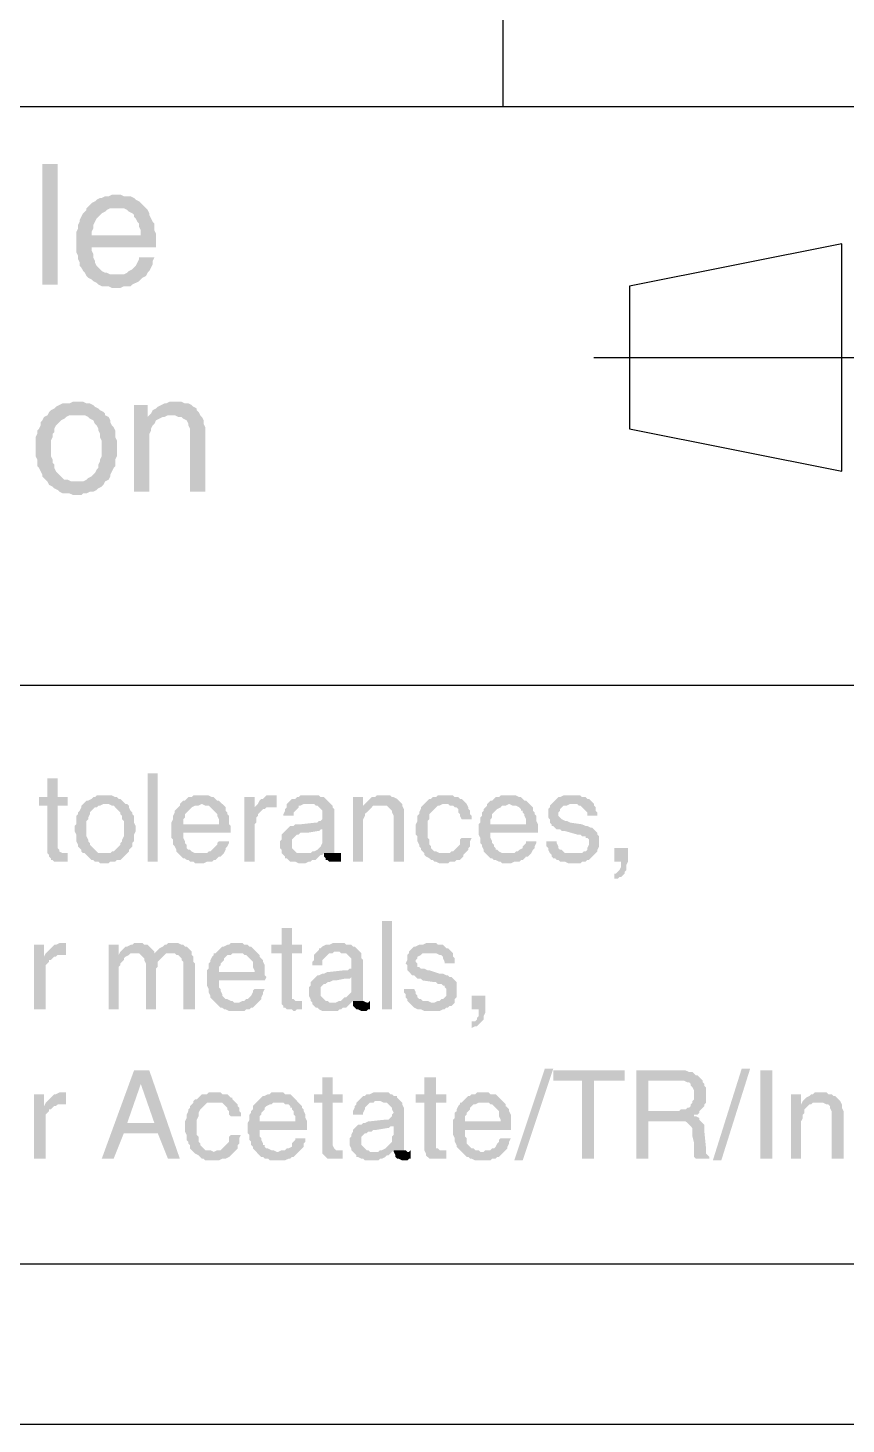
# Model space of a CAD drawing. Header units: millimetres. Extents: x 7018 to 13530, y 4187 to 5692.
# Drawn here: x 7352.18 to 7373.94, y 4951.87 to 4989 of the extents above; entities that cross this region are included whole.
import ezdxf

# ---------------------------------------------------------------- set-up
doc = ezdxf.new("R2010")
doc.units = ezdxf.units.MM

msp = doc.modelspace()

# ---------------------------------------------------------------- hatches: boundary and pattern name
at = {"transparency": 33554559}
for points in [[(7352.566, 4982.173), (7352.566, 4985.378), (7352.973, 4985.378), (7352.973, 4982.173)], [(7354.552, 4984.565), (7354.417, 4984.565), (7354.327, 4984.52), (7354.236, 4984.52), (7354.146, 4984.475), (7354.101, 4984.475), (7354.011, 4984.43), (7353.965, 4984.385), (7353.875, 4984.339), (7353.83, 4984.294), (7353.74, 4984.204), (7354.733, 4984.204), (7354.823, 4984.159), (7354.868, 4984.114), (7354.958, 4984.069), (7355.004, 4984.024), (7355.004, 4983.978), (7355.049, 4983.933), (7355.094, 4983.843), (7355.139, 4983.798), (7355.139, 4983.708), (7355.184, 4983.617), (7355.184, 4983.482), (7353.469, 4983.482), (7353.469, 4983.031), (7353.514, 4982.94), (7353.514, 4982.85), (7353.559, 4982.76), (7353.559, 4982.67), (7353.604, 4982.624), (7353.65, 4982.534), (7353.695, 4982.489), (7353.74, 4982.399), (7354.552, 4982.444), (7354.372, 4982.444), (7354.281, 4982.489), (7354.236, 4982.489), (7354.146, 4982.534), (7354.101, 4982.579), (7354.011, 4982.67), (7354.011, 4982.67), (7353.965, 4982.76), (7353.965, 4982.805), (7353.92, 4982.895), (7353.92, 4982.986), (7353.875, 4983.076), (7353.875, 4983.166), (7355.59, 4983.166), (7355.59, 4983.527), (7355.545, 4983.617), (7355.545, 4983.798), (7355.5, 4983.843), (7355.455, 4983.933), (7355.41, 4984.024), (7355.41, 4984.069), (7355.365, 4984.159), (7355.319, 4984.204), (7355.274, 4984.249), (7355.184, 4984.339), (7355.139, 4984.385), (7355.049, 4984.43), (7355.004, 4984.475), (7354.913, 4984.52), (7354.733, 4984.52), (7354.642, 4984.565)], [(7353.74, 4984.204), (7353.74, 4984.159), (7353.695, 4984.114), (7353.65, 4984.069), (7353.604, 4983.978), (7353.559, 4983.888), (7353.559, 4983.843), (7353.514, 4983.753), (7353.514, 4983.662), (7353.469, 4983.572), (7353.469, 4983.482), (7353.875, 4983.482), (7353.875, 4983.572), (7353.92, 4983.662), (7353.92, 4983.753), (7353.965, 4983.843), (7354.011, 4983.933), (7354.056, 4983.978), (7354.101, 4984.024), (7354.146, 4984.069), (7354.236, 4984.114), (7354.281, 4984.159), (7354.372, 4984.204), (7354.552, 4984.204)], [(7355.545, 4982.895), (7355.139, 4982.895), (7355.139, 4982.85), (7355.094, 4982.76), (7355.049, 4982.67), (7355.004, 4982.624), (7354.958, 4982.579), (7354.868, 4982.534), (7354.823, 4982.489), (7354.733, 4982.444), (7354.552, 4982.444), (7353.74, 4982.399), (7353.74, 4982.399), (7353.785, 4982.354), (7353.875, 4982.309), (7353.92, 4982.263), (7354.011, 4982.218), (7354.056, 4982.173), (7354.146, 4982.128), (7354.327, 4982.128), (7354.417, 4982.083), (7354.642, 4982.083), (7354.733, 4982.128), (7354.913, 4982.128), (7354.958, 4982.173), (7355.049, 4982.218), (7355.139, 4982.263), (7355.184, 4982.309), (7355.229, 4982.354), (7355.319, 4982.399), (7355.365, 4982.489), (7355.41, 4982.534), (7355.455, 4982.624), (7355.5, 4982.715), (7355.5, 4982.805)], [(7353.469, 4979.059), (7353.379, 4979.059), (7353.288, 4979.014), (7353.108, 4979.014), (7353.018, 4978.969), (7352.927, 4978.924), (7352.882, 4978.878), (7352.792, 4978.833), (7352.747, 4978.788), (7352.702, 4978.698), (7352.702, 4978.698), (7352.612, 4978.653), (7352.566, 4978.563), (7352.521, 4978.517), (7352.521, 4978.427), (7352.476, 4978.337), (7352.431, 4978.292), (7352.431, 4978.201), (7352.386, 4978.111), (7352.386, 4977.615), (7352.431, 4977.525), (7352.431, 4977.344), (7352.476, 4977.299), (7352.521, 4977.209), (7352.566, 4977.118), (7352.566, 4977.073), (7352.657, 4976.983), (7352.702, 4976.938), (7353.469, 4976.938), (7353.334, 4976.938), (7353.243, 4976.983), (7353.153, 4976.983), (7353.108, 4977.028), (7353.018, 4977.118), (7352.973, 4977.163), (7352.927, 4977.209), (7352.882, 4977.299), (7352.882, 4977.389), (7352.837, 4977.434), (7352.837, 4977.525), (7352.792, 4977.615), (7352.792, 4978.021), (7352.837, 4978.111), (7352.837, 4978.201), (7352.882, 4978.247), (7352.882, 4978.337), (7352.927, 4978.427), (7352.973, 4978.472), (7353.018, 4978.517), (7353.063, 4978.563), (7353.153, 4978.608), (7353.198, 4978.653), (7353.288, 4978.698), (7353.469, 4978.698), (7354.236, 4978.743), (7354.191, 4978.788), (7354.101, 4978.833), (7354.056, 4978.878), (7353.965, 4978.924), (7353.92, 4978.969), (7353.83, 4979.014), (7353.74, 4979.014), (7353.65, 4979.059), (7353.559, 4979.059)], [(7355.365, 4978.969), (7355.004, 4978.969), (7355.004, 4976.667), (7355.41, 4976.667), (7355.41, 4977.886), (7355.41, 4978.201), (7355.455, 4978.292), (7355.455, 4978.337), (7355.5, 4978.427), (7355.545, 4978.472), (7355.545, 4978.472), (7355.59, 4978.563), (7355.68, 4978.608), (7355.365, 4978.653)], [(7356.087, 4979.059), (7355.951, 4979.059), (7355.861, 4979.014), (7355.816, 4979.014), (7355.726, 4978.969), (7355.635, 4978.924), (7355.59, 4978.878), (7355.5, 4978.833), (7355.455, 4978.743), (7355.365, 4978.653), (7355.68, 4978.608), (7355.771, 4978.653), (7355.816, 4978.653), (7355.906, 4978.698), (7356.764, 4978.698), (7356.719, 4978.788), (7356.673, 4978.833), (7356.673, 4978.878), (7356.583, 4978.924), (7356.538, 4978.969), (7356.448, 4979.014), (7356.357, 4979.014), (7356.267, 4979.059), (7356.177, 4979.059)], [(7354.236, 4978.743), (7353.469, 4978.698), (7353.695, 4978.698), (7353.785, 4978.653), (7353.83, 4978.608), (7353.92, 4978.563), (7353.965, 4978.472), (7354.011, 4978.427), (7354.056, 4978.337), (7354.056, 4978.292), (7354.101, 4978.201), (7354.101, 4978.111), (7354.146, 4978.021), (7354.146, 4977.615), (7354.101, 4977.525), (7354.101, 4977.479), (7354.056, 4977.389), (7354.056, 4977.299), (7354.011, 4977.254), (7353.965, 4977.163), (7353.92, 4977.118), (7353.875, 4977.073), (7353.785, 4977.028), (7353.74, 4976.983), (7353.65, 4976.938), (7352.702, 4976.938), (7352.747, 4976.848), (7352.837, 4976.802), (7352.882, 4976.757), (7352.973, 4976.712), (7353.018, 4976.667), (7353.108, 4976.622), (7353.288, 4976.622), (7353.379, 4976.577), (7353.604, 4976.577), (7353.65, 4976.622), (7353.74, 4976.622), (7353.83, 4976.667), (7353.92, 4976.667), (7354.011, 4976.712), (7354.056, 4976.757), (7354.146, 4976.802), (7354.191, 4976.848), (7354.236, 4976.938), (7354.236, 4976.938), (7354.327, 4976.983), (7354.372, 4977.073), (7354.372, 4977.118), (7354.417, 4977.209), (7354.462, 4977.299), (7354.507, 4977.344), (7354.507, 4977.525), (7354.552, 4977.615), (7354.552, 4977.84), (7354.552, 4978.021), (7354.507, 4978.111), (7354.507, 4978.292), (7354.462, 4978.382), (7354.417, 4978.427), (7354.372, 4978.517), (7354.372, 4978.563), (7354.327, 4978.653), (7354.236, 4978.698)], [(7356.764, 4978.698), (7355.996, 4978.698), (7356.087, 4978.698), (7356.177, 4978.653), (7356.267, 4978.653), (7356.312, 4978.608), (7356.403, 4978.563), (7356.403, 4978.563), (7356.448, 4978.472), (7356.448, 4978.427), (7356.493, 4978.337), (7356.493, 4976.667), (7356.899, 4976.667), (7356.899, 4978.382), (7356.854, 4978.472), (7356.854, 4978.563), (7356.809, 4978.653)], [(7352.973, 4969.04), (7352.702, 4969.04), (7352.702, 4968.543), (7352.476, 4968.543), (7352.476, 4968.318), (7352.702, 4968.318), (7352.702, 4967.054), (7352.747, 4967.009), (7352.747, 4966.964), (7352.792, 4966.918), (7352.792, 4966.873), (7352.837, 4966.873), (7352.882, 4966.828), (7353.243, 4966.828), (7353.243, 4967.054), (7353.108, 4967.054), (7353.018, 4967.099), (7353.018, 4967.144), (7352.973, 4967.189), (7352.973, 4968.318), (7353.243, 4968.318), (7353.243, 4968.543), (7352.973, 4968.543)], [(7355.365, 4966.828), (7355.365, 4969.175), (7355.635, 4969.175), (7355.635, 4966.828)], [(7354.236, 4968.588), (7354.011, 4968.588), (7353.965, 4968.543), (7353.92, 4968.543), (7353.875, 4968.498), (7353.785, 4968.453), (7353.74, 4968.453), (7353.695, 4968.408), (7353.65, 4968.363), (7353.65, 4968.363), (7353.604, 4968.318), (7353.604, 4968.272), (7353.559, 4968.182), (7353.514, 4968.137), (7353.514, 4968.092), (7353.469, 4968.047), (7353.469, 4967.821), (7353.424, 4967.776), (7353.424, 4967.686), (7353.424, 4967.641), (7353.469, 4967.55), (7353.469, 4967.37), (7353.514, 4967.28), (7353.514, 4967.234), (7353.559, 4967.189), (7353.604, 4967.144), (7353.604, 4967.099), (7353.65, 4967.054), (7354.236, 4967.054), (7354.056, 4967.054), (7354.011, 4967.099), (7353.965, 4967.144), (7353.92, 4967.189), (7353.875, 4967.234), (7353.83, 4967.28), (7353.83, 4967.325), (7353.785, 4967.37), (7353.785, 4967.415), (7353.74, 4967.505), (7353.74, 4967.911), (7353.785, 4967.956), (7353.785, 4968.002), (7353.83, 4968.092), (7353.83, 4968.137), (7353.875, 4968.182), (7353.92, 4968.227), (7353.965, 4968.272), (7354.011, 4968.272), (7354.056, 4968.318), (7354.101, 4968.318), (7354.191, 4968.363), (7354.778, 4968.363), (7354.733, 4968.408), (7354.688, 4968.453), (7354.642, 4968.498), (7354.597, 4968.498), (7354.552, 4968.543), (7354.507, 4968.543), (7354.417, 4968.588), (7354.327, 4968.588)], [(7356.809, 4968.588), (7356.583, 4968.588), (7356.538, 4968.543), (7356.448, 4968.543), (7356.403, 4968.498), (7356.357, 4968.453), (7356.312, 4968.453), (7356.267, 4968.408), (7356.222, 4968.363), (7356.809, 4968.363), (7356.899, 4968.318), (7356.989, 4968.318), (7357.034, 4968.272), (7357.08, 4968.227), (7357.125, 4968.182), (7357.125, 4968.182), (7357.17, 4968.137), (7357.215, 4968.092), (7357.215, 4968.047), (7357.26, 4967.956), (7357.26, 4967.821), (7355.996, 4967.821), (7355.996, 4967.46), (7356.042, 4967.415), (7356.042, 4967.28), (7356.087, 4967.234), (7356.132, 4967.144), (7356.132, 4967.099), (7356.177, 4967.054), (7356.222, 4967.009), (7356.222, 4967.009), (7356.267, 4966.964), (7356.312, 4966.918), (7356.357, 4966.918), (7356.403, 4966.873), (7356.448, 4966.873), (7356.493, 4966.828), (7356.583, 4966.828), (7356.628, 4966.783), (7356.854, 4966.783), (7356.944, 4966.828), (7357.08, 4966.828), (7357.125, 4966.873), (7357.17, 4966.873), (7357.215, 4966.918), (7357.26, 4966.964), (7357.305, 4966.964), (7357.35, 4967.009), (7356.809, 4967.054), (7356.628, 4967.054), (7356.538, 4967.099), (7356.493, 4967.144), (7356.448, 4967.144), (7356.403, 4967.189), (7356.403, 4967.28), (7356.357, 4967.325), (7356.357, 4967.37), (7356.312, 4967.46), (7356.312, 4967.595), (7357.576, 4967.595), (7357.576, 4967.776), (7357.531, 4967.821), (7357.531, 4968.047), (7357.486, 4968.092), (7357.486, 4968.137), (7357.441, 4968.182), (7357.441, 4968.272), (7357.396, 4968.318), (7357.35, 4968.363), (7357.305, 4968.408), (7357.26, 4968.453), (7357.215, 4968.453), (7357.17, 4968.498), (7357.125, 4968.543), (7357.08, 4968.543), (7356.989, 4968.588), (7356.899, 4968.588)], [(7358.208, 4968.543), (7357.937, 4968.543), (7357.937, 4966.828), (7358.208, 4966.828), (7358.208, 4967.821), (7358.253, 4967.866), (7358.253, 4968.002), (7358.298, 4968.047), (7358.298, 4968.092), (7358.343, 4968.137), (7358.388, 4968.182), (7358.434, 4968.227), (7358.479, 4968.227), (7358.208, 4968.272)], [(7358.704, 4968.588), (7358.524, 4968.588), (7358.479, 4968.543), (7358.434, 4968.498), (7358.388, 4968.498), (7358.343, 4968.453), (7358.298, 4968.363), (7358.298, 4968.363), (7358.253, 4968.318), (7358.704, 4968.272), (7358.795, 4968.272), (7358.795, 4968.588), (7358.749, 4968.588)], [(7359.697, 4968.588), (7359.426, 4968.588), (7359.381, 4968.543), (7359.336, 4968.543), (7359.291, 4968.498), (7359.201, 4968.498), (7359.156, 4968.453), (7359.156, 4968.453), (7359.111, 4968.408), (7359.065, 4968.363), (7359.065, 4968.272), (7359.02, 4968.227), (7359.02, 4968.182), (7358.975, 4968.092), (7358.975, 4968.047), (7359.246, 4968.047), (7359.246, 4968.137), (7359.291, 4968.182), (7359.336, 4968.227), (7359.381, 4968.272), (7359.381, 4968.318), (7359.426, 4968.318), (7359.517, 4968.363), (7360.239, 4968.363), (7360.194, 4968.408), (7360.149, 4968.453), (7360.103, 4968.498), (7360.058, 4968.543), (7359.968, 4968.543), (7359.923, 4968.588), (7359.742, 4968.588)], [(7361.096, 4968.543), (7360.826, 4968.543), (7360.826, 4966.828), (7361.096, 4966.828), (7361.096, 4967.776), (7361.096, 4967.956), (7361.141, 4968.047), (7361.141, 4968.092), (7361.187, 4968.137), (7361.232, 4968.182), (7361.232, 4968.182), (7361.277, 4968.227), (7361.322, 4968.272), (7361.096, 4968.318)], [(7361.593, 4968.588), (7361.457, 4968.588), (7361.412, 4968.543), (7361.322, 4968.543), (7361.277, 4968.498), (7361.232, 4968.453), (7361.187, 4968.408), (7361.141, 4968.363), (7361.096, 4968.318), (7361.322, 4968.272), (7361.367, 4968.318), (7361.548, 4968.318), (7362.134, 4968.363), (7362.089, 4968.408), (7362.044, 4968.453), (7362.044, 4968.453), (7361.999, 4968.498), (7361.909, 4968.543), (7361.864, 4968.543), (7361.818, 4968.588), (7361.683, 4968.588)], [(7363.263, 4968.588), (7363.082, 4968.588), (7363.037, 4968.543), (7362.947, 4968.543), (7362.902, 4968.498), (7362.857, 4968.498), (7362.811, 4968.453), (7362.766, 4968.408), (7362.721, 4968.363), (7363.353, 4968.363), (7363.398, 4968.318), (7363.488, 4968.318), (7363.533, 4968.272), (7363.579, 4968.272), (7363.624, 4968.227), (7363.624, 4968.137), (7363.669, 4968.092), (7363.669, 4968.047), (7363.714, 4967.956), (7363.985, 4967.956), (7363.985, 4968.047), (7363.94, 4968.092), (7363.94, 4968.182), (7363.895, 4968.227), (7363.895, 4968.272), (7363.849, 4968.363), (7363.804, 4968.408), (7363.759, 4968.453), (7363.759, 4968.453), (7363.714, 4968.498), (7363.669, 4968.498), (7363.624, 4968.543), (7363.533, 4968.543), (7363.488, 4968.588), (7363.353, 4968.588)], [(7364.978, 4968.588), (7364.752, 4968.588), (7364.707, 4968.543), (7364.617, 4968.543), (7364.572, 4968.498), (7364.526, 4968.453), (7364.481, 4968.453), (7364.436, 4968.408), (7364.391, 4968.363), (7364.978, 4968.363), (7365.068, 4968.318), (7365.158, 4968.318), (7365.249, 4968.272), (7365.294, 4968.227), (7365.294, 4968.182), (7365.339, 4968.182), (7365.339, 4968.137), (7365.384, 4968.092), (7365.384, 4968.047), (7365.429, 4967.956), (7365.429, 4967.821), (7364.165, 4967.821), (7364.165, 4967.55), (7364.21, 4967.46), (7364.21, 4967.325), (7364.256, 4967.28), (7364.256, 4967.234), (7364.301, 4967.144), (7364.301, 4967.099), (7364.346, 4967.054), (7364.391, 4967.009), (7364.391, 4967.009), (7364.436, 4966.964), (7364.481, 4966.918), (7364.526, 4966.918), (7364.572, 4966.873), (7364.617, 4966.873), (7364.707, 4966.828), (7364.752, 4966.828), (7364.797, 4966.783), (7365.023, 4966.783), (7365.113, 4966.828), (7365.249, 4966.828), (7365.294, 4966.873), (7365.339, 4966.873), (7365.384, 4966.918), (7365.429, 4966.964), (7365.474, 4966.964), (7365.519, 4967.009), (7364.978, 4967.054), (7364.797, 4967.054), (7364.707, 4967.099), (7364.662, 4967.144), (7364.617, 4967.144), (7364.617, 4967.189), (7364.572, 4967.234), (7364.572, 4967.28), (7364.526, 4967.325), (7364.526, 4967.37), (7364.481, 4967.46), (7364.481, 4967.595), (7365.745, 4967.595), (7365.745, 4967.821), (7365.7, 4967.911), (7365.7, 4968.047), (7365.655, 4968.092), (7365.655, 4968.137), (7365.61, 4968.182), (7365.61, 4968.272), (7365.564, 4968.318), (7365.519, 4968.363), (7365.474, 4968.408), (7365.429, 4968.453), (7365.384, 4968.453), (7365.339, 4968.498), (7365.294, 4968.543), (7365.249, 4968.543), (7365.158, 4968.588), (7365.068, 4968.588)], [(7366.648, 4968.588), (7366.422, 4968.588), (7366.332, 4968.543), (7366.287, 4968.543), (7366.241, 4968.498), (7366.196, 4968.453), (7366.151, 4968.408), (7366.106, 4968.363), (7366.061, 4968.318), (7366.061, 4968.272), (7366.016, 4968.227), (7366.016, 4968.002), (7366.061, 4967.956), (7366.061, 4967.866), (7366.106, 4967.821), (7366.106, 4967.776), (7366.151, 4967.776), (7366.196, 4967.731), (7366.241, 4967.686), (7366.332, 4967.686), (7366.377, 4967.641), (7366.467, 4967.641), (7366.783, 4967.55), (7366.873, 4967.55), (7366.918, 4967.505), (7367.009, 4967.505), (7367.009, 4967.46), (7367.054, 4967.46), (7367.099, 4967.415), (7367.099, 4967.28), (7367.054, 4967.189), (7367.054, 4967.144), (7367.009, 4967.099), (7366.964, 4967.099), (7366.918, 4967.054), (7366.693, 4967.054), (7366.106, 4967.009), (7366.106, 4966.964), (7366.151, 4966.918), (7366.196, 4966.918), (7366.241, 4966.873), (7366.287, 4966.873), (7366.332, 4966.828), (7366.467, 4966.828), (7366.557, 4966.783), (7366.873, 4966.783), (7366.918, 4966.828), (7367.009, 4966.828), (7367.054, 4966.873), (7367.099, 4966.873), (7367.144, 4966.918), (7367.189, 4966.964), (7367.189, 4966.964), (7367.234, 4967.009), (7367.279, 4967.054), (7367.325, 4967.099), (7367.325, 4967.144), (7367.37, 4967.234), (7367.37, 4967.505), (7367.325, 4967.55), (7367.325, 4967.595), (7367.279, 4967.641), (7367.279, 4967.641), (7367.234, 4967.686), (7367.189, 4967.731), (7367.144, 4967.731), (7367.054, 4967.776), (7367.009, 4967.776), (7366.918, 4967.821), (7366.602, 4967.866), (7366.602, 4967.866), (7366.512, 4967.911), (7366.467, 4967.911), (7366.377, 4967.956), (7366.377, 4967.956), (7366.332, 4968.002), (7366.287, 4968.047), (7366.287, 4968.137), (7366.332, 4968.182), (7366.332, 4968.227), (7366.377, 4968.272), (7366.422, 4968.318), (7366.512, 4968.318), (7366.602, 4968.363), (7367.234, 4968.363), (7367.189, 4968.408), (7367.144, 4968.453), (7367.099, 4968.498), (7367.054, 4968.498), (7367.009, 4968.543), (7366.918, 4968.543), (7366.873, 4968.588), (7366.738, 4968.588)], [(7354.778, 4968.363), (7354.236, 4968.363), (7354.327, 4968.363), (7354.417, 4968.318), (7354.462, 4968.318), (7354.507, 4968.272), (7354.552, 4968.227), (7354.597, 4968.182), (7354.642, 4968.137), (7354.642, 4968.092), (7354.688, 4968.047), (7354.688, 4967.956), (7354.733, 4967.911), (7354.733, 4967.505), (7354.688, 4967.415), (7354.688, 4967.37), (7354.642, 4967.325), (7354.642, 4967.28), (7354.597, 4967.234), (7354.552, 4967.189), (7354.507, 4967.144), (7354.462, 4967.099), (7354.417, 4967.099), (7354.372, 4967.054), (7353.695, 4967.054), (7353.74, 4967.009), (7353.785, 4966.964), (7353.83, 4966.918), (7353.875, 4966.873), (7353.92, 4966.873), (7353.965, 4966.828), (7354.056, 4966.828), (7354.101, 4966.783), (7354.327, 4966.783), (7354.372, 4966.828), (7354.507, 4966.828), (7354.552, 4966.873), (7354.642, 4966.873), (7354.688, 4966.918), (7354.733, 4966.964), (7354.778, 4967.009), (7354.823, 4967.054), (7354.823, 4967.054), (7354.868, 4967.099), (7354.868, 4967.144), (7354.913, 4967.189), (7354.958, 4967.234), (7354.958, 4967.325), (7355.004, 4967.37), (7355.004, 4967.55), (7355.049, 4967.641), (7355.049, 4967.686), (7355.049, 4967.776), (7355.004, 4967.866), (7355.004, 4968.047), (7354.958, 4968.092), (7354.958, 4968.137), (7354.913, 4968.182), (7354.868, 4968.272), (7354.868, 4968.318), (7354.823, 4968.363)], [(7356.222, 4968.363), (7356.222, 4968.318), (7356.177, 4968.272), (7356.132, 4968.227), (7356.087, 4968.182), (7356.087, 4968.137), (7356.042, 4968.047), (7356.042, 4967.956), (7355.996, 4967.866), (7355.996, 4967.821), (7356.312, 4967.821), (7356.312, 4967.956), (7356.357, 4968.002), (7356.357, 4968.092), (7356.403, 4968.137), (7356.448, 4968.182), (7356.448, 4968.182), (7356.493, 4968.227), (7356.538, 4968.272), (7356.628, 4968.318), (7356.719, 4968.318), (7356.809, 4968.363)], [(7358.253, 4968.318), (7358.208, 4968.272), (7358.479, 4968.227), (7358.524, 4968.272), (7358.704, 4968.272)], [(7360.239, 4968.363), (7359.652, 4968.363), (7359.788, 4968.363), (7359.833, 4968.318), (7359.878, 4968.318), (7359.923, 4968.272), (7359.968, 4968.227), (7360.013, 4968.182), (7360.013, 4967.956), (7359.968, 4967.911), (7359.923, 4967.911), (7359.878, 4967.866), (7359.833, 4967.866), (7359.426, 4967.821), (7359.291, 4967.821), (7359.246, 4967.776), (7359.156, 4967.776), (7359.111, 4967.731), (7360.013, 4967.686), (7360.013, 4967.415), (7360.013, 4967.325), (7359.968, 4967.234), (7359.923, 4967.189), (7359.878, 4967.144), (7359.878, 4967.144), (7359.788, 4967.099), (7359.742, 4967.099), (7359.697, 4967.054), (7359.517, 4967.054), (7358.975, 4967.009), (7359.02, 4966.964), (7359.02, 4966.918), (7359.065, 4966.918), (7359.111, 4966.873), (7359.156, 4966.828), (7359.291, 4966.828), (7359.381, 4966.783), (7359.562, 4966.783), (7359.652, 4966.828), (7359.697, 4966.828), (7359.742, 4966.873), (7359.833, 4966.873), (7359.878, 4966.918), (7359.923, 4966.964), (7359.968, 4967.009), (7360.013, 4967.009), (7360.058, 4967.054), (7360.329, 4967.054), (7360.329, 4968.227), (7360.284, 4968.272), (7360.284, 4968.318)], [(7362.134, 4968.363), (7361.548, 4968.318), (7361.728, 4968.318), (7361.773, 4968.272), (7361.818, 4968.227), (7361.818, 4968.227), (7361.864, 4968.182), (7361.864, 4968.137), (7361.909, 4968.047), (7361.909, 4966.828), (7362.18, 4966.828), (7362.18, 4968.227), (7362.134, 4968.318)], [(7362.721, 4968.363), (7362.676, 4968.318), (7362.631, 4968.272), (7362.631, 4968.227), (7362.586, 4968.137), (7362.586, 4968.092), (7362.541, 4968.047), (7362.541, 4967.911), (7362.495, 4967.821), (7362.495, 4967.55), (7362.541, 4967.505), (7362.541, 4967.37), (7362.586, 4967.28), (7362.586, 4967.234), (7362.631, 4967.189), (7362.631, 4967.144), (7362.676, 4967.099), (7362.721, 4967.054), (7363.263, 4967.054), (7363.127, 4967.054), (7363.037, 4967.099), (7362.992, 4967.099), (7362.947, 4967.144), (7362.902, 4967.189), (7362.902, 4967.234), (7362.857, 4967.28), (7362.857, 4967.415), (7362.811, 4967.46), (7362.811, 4967.911), (7362.857, 4967.956), (7362.857, 4968.092), (7362.902, 4968.137), (7362.947, 4968.182), (7362.947, 4968.182), (7362.992, 4968.227), (7363.037, 4968.272), (7363.082, 4968.318), (7363.127, 4968.318), (7363.218, 4968.363), (7363.263, 4968.363)], [(7364.391, 4968.363), (7364.391, 4968.318), (7364.346, 4968.272), (7364.301, 4968.227), (7364.301, 4968.182), (7364.256, 4968.137), (7364.256, 4968.047), (7364.21, 4968.002), (7364.21, 4967.866), (7364.165, 4967.821), (7364.481, 4967.821), (7364.481, 4967.956), (7364.526, 4968.002), (7364.526, 4968.092), (7364.572, 4968.137), (7364.617, 4968.182), (7364.617, 4968.182), (7364.662, 4968.227), (7364.752, 4968.272), (7364.797, 4968.318), (7364.887, 4968.318), (7364.978, 4968.363)], [(7367.234, 4968.363), (7366.648, 4968.363), (7366.783, 4968.363), (7366.828, 4968.318), (7366.873, 4968.318), (7366.918, 4968.272), (7366.918, 4968.272), (7366.964, 4968.227), (7367.009, 4968.182), (7367.054, 4968.137), (7367.054, 4968.047), (7367.325, 4968.047), (7367.325, 4968.137), (7367.279, 4968.182), (7367.279, 4968.272), (7367.234, 4968.318)], [(7359.111, 4967.731), (7359.065, 4967.686), (7359.02, 4967.641), (7359.02, 4967.641), (7358.975, 4967.595), (7358.93, 4967.55), (7358.93, 4967.415), (7358.885, 4967.37), (7358.885, 4967.28), (7358.885, 4967.189), (7358.93, 4967.144), (7358.93, 4967.054), (7358.975, 4967.009), (7359.517, 4967.054), (7359.336, 4967.054), (7359.291, 4967.099), (7359.246, 4967.144), (7359.201, 4967.189), (7359.201, 4967.415), (7359.246, 4967.46), (7359.291, 4967.505), (7359.336, 4967.55), (7359.381, 4967.55), (7359.426, 4967.595), (7359.607, 4967.595), (7359.878, 4967.641), (7359.923, 4967.641), (7359.968, 4967.686), (7360.013, 4967.686)], [(7357.531, 4967.37), (7357.26, 4967.37), (7357.215, 4967.325), (7357.215, 4967.28), (7357.17, 4967.234), (7357.125, 4967.189), (7357.08, 4967.144), (7357.034, 4967.099), (7356.989, 4967.099), (7356.944, 4967.054), (7356.809, 4967.054), (7357.35, 4967.009), (7357.396, 4967.054), (7357.441, 4967.144), (7357.441, 4967.189), (7357.486, 4967.234), (7357.531, 4967.325)], [(7363.985, 4967.46), (7363.714, 4967.46), (7363.669, 4967.415), (7363.669, 4967.28), (7363.624, 4967.234), (7363.579, 4967.189), (7363.533, 4967.144), (7363.488, 4967.099), (7363.443, 4967.099), (7363.398, 4967.054), (7362.721, 4967.054), (7362.721, 4967.009), (7362.766, 4966.964), (7362.857, 4966.918), (7362.902, 4966.873), (7362.947, 4966.873), (7362.992, 4966.828), (7363.037, 4966.828), (7363.127, 4966.783), (7363.353, 4966.783), (7363.398, 4966.828), (7363.533, 4966.828), (7363.579, 4966.873), (7363.669, 4966.873), (7363.714, 4966.918), (7363.759, 4966.964), (7363.759, 4967.009), (7363.804, 4967.054), (7363.849, 4967.099), (7363.895, 4967.144), (7363.895, 4967.189), (7363.94, 4967.234), (7363.94, 4967.37)], [(7365.7, 4967.37), (7365.429, 4967.37), (7365.429, 4967.325), (7365.384, 4967.28), (7365.339, 4967.234), (7365.339, 4967.189), (7365.249, 4967.144), (7365.203, 4967.099), (7365.158, 4967.099), (7365.113, 4967.054), (7364.978, 4967.054), (7365.519, 4967.009), (7365.564, 4967.054), (7365.61, 4967.144), (7365.655, 4967.189), (7365.655, 4967.234), (7365.7, 4967.325)], [(7366.241, 4967.37), (7365.971, 4967.37), (7365.971, 4967.234), (7366.016, 4967.189), (7366.016, 4967.144), (7366.061, 4967.054), (7366.106, 4967.009), (7366.693, 4967.054), (7366.467, 4967.054), (7366.422, 4967.099), (7366.377, 4967.144), (7366.332, 4967.144), (7366.287, 4967.189), (7366.287, 4967.234), (7366.241, 4967.325)], [(7360.51, 4967.054), (7360.419, 4967.054), (7360.058, 4967.009), (7360.058, 4966.964), (7360.103, 4966.918), (7360.103, 4966.873), (7360.149, 4966.873), (7360.194, 4966.828), (7360.51, 4966.828)], [(7360.329, 4967.054), (7360.058, 4967.054), (7360.058, 4967.009), (7360.419, 4967.054), (7360.419, 4967.054)], [(7368.137, 4967.189), (7367.776, 4967.189), (7367.776, 4966.828), (7367.956, 4966.828), (7367.956, 4966.693), (7367.911, 4966.603), (7367.866, 4966.557), (7367.821, 4966.512), (7367.776, 4966.512), (7367.776, 4966.377), (7367.866, 4966.377), (7367.911, 4966.422), (7367.956, 4966.422), (7368.002, 4966.467), (7368.047, 4966.512), (7368.047, 4966.557), (7368.092, 4966.603), (7368.092, 4966.738), (7368.137, 4966.828), (7368.137, 4966.918)], [(7361.593, 4962.902), (7361.593, 4965.249), (7361.864, 4965.249), (7361.864, 4962.902)], [(7359.201, 4965.068), (7358.93, 4965.068), (7358.93, 4964.617), (7358.659, 4964.617), (7358.659, 4964.391), (7358.93, 4964.391), (7358.93, 4963.037), (7358.975, 4962.992), (7358.975, 4962.947), (7359.02, 4962.947), (7359.065, 4962.902), (7359.201, 4962.902), (7359.246, 4962.857), (7359.291, 4962.857), (7359.336, 4962.902), (7359.472, 4962.902), (7359.472, 4963.127), (7359.291, 4963.127), (7359.246, 4963.172), (7359.201, 4963.172), (7359.201, 4964.391), (7359.472, 4964.391), (7359.472, 4964.617), (7359.201, 4964.617)], [(7352.612, 4964.617), (7352.341, 4964.617), (7352.341, 4962.902), (7352.657, 4962.902), (7352.657, 4964.075), (7352.702, 4964.12), (7352.747, 4964.165), (7352.747, 4964.211), (7352.792, 4964.211), (7352.837, 4964.256), (7352.882, 4964.301), (7352.612, 4964.301)], [(7352.657, 4964.391), (7352.612, 4964.301), (7352.927, 4964.301), (7352.973, 4964.346), (7353.108, 4964.346)], [(7353.108, 4964.662), (7353.018, 4964.662), (7352.927, 4964.617), (7352.882, 4964.617), (7352.837, 4964.572), (7352.792, 4964.526), (7352.747, 4964.481), (7352.702, 4964.436), (7352.702, 4964.436), (7352.657, 4964.391), (7353.108, 4964.346), (7353.198, 4964.346), (7353.198, 4964.662), (7353.153, 4964.662)], [(7354.597, 4964.617), (7354.327, 4964.617), (7354.327, 4962.902), (7354.597, 4962.902), (7354.597, 4964.03), (7354.642, 4964.075), (7354.642, 4964.12), (7354.688, 4964.165), (7354.733, 4964.211), (7354.733, 4964.256), (7354.778, 4964.301), (7354.868, 4964.346), (7354.597, 4964.346)], [(7355.094, 4964.662), (7355.004, 4964.662), (7354.958, 4964.617), (7354.913, 4964.617), (7354.823, 4964.572), (7354.778, 4964.572), (7354.733, 4964.526), (7354.688, 4964.481), (7354.642, 4964.436), (7354.597, 4964.346), (7354.868, 4964.346), (7354.913, 4964.391), (7355.049, 4964.391), (7355.545, 4964.436), (7355.5, 4964.481), (7355.455, 4964.526), (7355.455, 4964.526), (7355.41, 4964.572), (7355.365, 4964.617), (7355.274, 4964.617), (7355.229, 4964.662), (7355.184, 4964.662)], [(7356.042, 4964.662), (7355.906, 4964.662), (7355.861, 4964.617), (7355.816, 4964.617), (7355.771, 4964.572), (7355.68, 4964.526), (7355.635, 4964.481), (7355.59, 4964.436), (7355.545, 4964.391), (7355.139, 4964.391), (7355.184, 4964.346), (7355.229, 4964.301), (7355.229, 4964.301), (7355.274, 4964.256), (7355.274, 4964.211), (7355.319, 4964.12), (7355.319, 4962.902), (7355.59, 4962.902), (7355.59, 4963.985), (7355.635, 4964.03), (7355.635, 4964.165), (7355.68, 4964.211), (7355.726, 4964.256), (7355.726, 4964.256), (7355.771, 4964.301), (7355.816, 4964.346), (7355.861, 4964.391), (7355.996, 4964.391), (7356.538, 4964.436), (7356.493, 4964.481), (7356.448, 4964.526), (7356.448, 4964.526), (7356.403, 4964.572), (7356.357, 4964.572), (7356.312, 4964.617), (7356.267, 4964.617), (7356.177, 4964.662), (7356.132, 4964.662)], [(7356.538, 4964.436), (7355.996, 4964.391), (7356.087, 4964.391), (7356.132, 4964.346), (7356.177, 4964.346), (7356.222, 4964.301), (7356.267, 4964.256), (7356.267, 4964.211), (7356.312, 4964.165), (7356.312, 4962.902), (7356.628, 4962.902), (7356.628, 4964.12), (7356.583, 4964.165), (7356.583, 4964.301), (7356.538, 4964.346)], [(7357.757, 4964.662), (7357.576, 4964.662), (7357.531, 4964.617), (7357.486, 4964.617), (7357.396, 4964.572), (7357.35, 4964.572), (7357.305, 4964.526), (7357.26, 4964.481), (7357.215, 4964.436), (7357.17, 4964.391), (7357.892, 4964.391), (7357.937, 4964.346), (7357.982, 4964.346), (7358.027, 4964.301), (7358.073, 4964.256), (7358.073, 4964.256), (7358.118, 4964.211), (7358.163, 4964.165), (7358.163, 4964.03), (7358.208, 4963.94), (7358.208, 4963.895), (7357.26, 4963.895), (7356.944, 4963.849), (7356.944, 4963.534), (7356.989, 4963.443), (7356.989, 4963.353), (7357.034, 4963.263), (7357.034, 4963.218), (7357.08, 4963.172), (7357.125, 4963.127), (7357.17, 4963.082), (7357.17, 4963.082), (7357.215, 4963.037), (7357.26, 4962.992), (7357.305, 4962.947), (7357.35, 4962.947), (7357.396, 4962.902), (7357.441, 4962.902), (7357.531, 4962.857), (7357.937, 4962.857), (7357.982, 4962.902), (7358.073, 4962.902), (7358.118, 4962.947), (7358.163, 4962.947), (7358.208, 4962.992), (7358.253, 4963.037), (7358.298, 4963.082), (7357.666, 4963.082), (7357.621, 4963.127), (7357.576, 4963.127), (7357.486, 4963.172), (7357.441, 4963.172), (7357.396, 4963.218), (7357.35, 4963.263), (7357.35, 4963.308), (7357.305, 4963.398), (7357.305, 4963.443), (7357.26, 4963.488), (7357.26, 4963.669), (7358.479, 4963.669), (7358.524, 4963.759), (7358.479, 4963.804), (7358.479, 4964.075), (7358.434, 4964.165), (7358.434, 4964.211), (7358.388, 4964.256), (7358.343, 4964.301), (7358.343, 4964.346), (7358.298, 4964.391), (7358.253, 4964.436), (7358.208, 4964.481), (7358.163, 4964.526), (7358.118, 4964.572), (7358.073, 4964.572), (7358.027, 4964.617), (7357.937, 4964.617), (7357.892, 4964.662), (7357.802, 4964.662)], [(7357.17, 4964.391), (7357.125, 4964.391), (7357.125, 4964.346), (7357.08, 4964.301), (7357.034, 4964.211), (7357.034, 4964.165), (7356.989, 4964.12), (7356.989, 4963.985), (7356.944, 4963.94), (7356.944, 4963.849), (7357.26, 4963.895), (7357.26, 4964.03), (7357.305, 4964.075), (7357.305, 4964.12), (7357.35, 4964.165), (7357.396, 4964.211), (7357.396, 4964.256), (7357.441, 4964.301), (7357.486, 4964.346), (7357.576, 4964.346), (7357.621, 4964.391), (7357.757, 4964.391)], [(7360.465, 4964.662), (7360.284, 4964.662), (7360.194, 4964.617), (7360.103, 4964.617), (7360.013, 4964.572), (7359.968, 4964.526), (7359.923, 4964.526), (7359.923, 4964.481), (7359.878, 4964.436), (7359.833, 4964.391), (7359.788, 4964.346), (7359.788, 4964.211), (7359.742, 4964.165), (7359.742, 4964.075), (7360.013, 4964.075), (7360.013, 4964.211), (7360.058, 4964.256), (7360.103, 4964.301), (7360.149, 4964.346), (7360.149, 4964.346), (7360.194, 4964.391), (7360.284, 4964.391), (7360.329, 4964.436), (7361.006, 4964.436), (7360.961, 4964.481), (7360.916, 4964.526), (7360.871, 4964.572), (7360.826, 4964.572), (7360.78, 4964.617), (7360.645, 4964.617), (7360.6, 4964.662), (7360.51, 4964.662)], [(7361.006, 4964.436), (7360.419, 4964.436), (7360.465, 4964.436), (7360.51, 4964.391), (7360.645, 4964.391), (7360.69, 4964.346), (7360.735, 4964.301), (7360.78, 4964.256), (7360.78, 4964.12), (7360.78, 4963.985), (7360.735, 4963.985), (7360.69, 4963.94), (7360.6, 4963.94), (7360.194, 4963.895), (7360.149, 4963.895), (7360.058, 4963.849), (7360.013, 4963.849), (7359.923, 4963.804), (7359.878, 4963.804), (7360.78, 4963.759), (7360.78, 4963.488), (7360.78, 4963.353), (7360.735, 4963.308), (7360.69, 4963.263), (7360.645, 4963.218), (7360.6, 4963.218), (7360.555, 4963.172), (7360.51, 4963.127), (7360.465, 4963.127), (7360.374, 4963.082), (7359.742, 4963.082), (7359.742, 4963.037), (7359.788, 4962.992), (7359.833, 4962.947), (7359.878, 4962.947), (7359.923, 4962.902), (7360.013, 4962.857), (7360.419, 4962.857), (7360.465, 4962.902), (7360.51, 4962.902), (7360.555, 4962.947), (7360.645, 4962.947), (7360.69, 4962.992), (7360.735, 4963.037), (7360.78, 4963.082), (7360.826, 4963.127), (7361.096, 4963.127), (7361.096, 4964.211), (7361.051, 4964.256), (7361.051, 4964.391)], [(7362.902, 4964.662), (7362.766, 4964.662), (7362.676, 4964.617), (7362.586, 4964.617), (7362.495, 4964.572), (7362.45, 4964.572), (7362.405, 4964.526), (7362.36, 4964.481), (7362.315, 4964.436), (7362.315, 4964.391), (7362.27, 4964.346), (7362.27, 4964.211), (7362.225, 4964.12), (7362.27, 4964.075), (7362.27, 4963.94), (7362.315, 4963.895), (7362.36, 4963.849), (7362.405, 4963.804), (7362.45, 4963.804), (7362.495, 4963.759), (7362.541, 4963.714), (7362.631, 4963.714), (7362.676, 4963.669), (7362.992, 4963.624), (7363.037, 4963.624), (7363.082, 4963.579), (7363.172, 4963.579), (7363.218, 4963.534), (7363.263, 4963.534), (7363.263, 4963.488), (7363.308, 4963.443), (7363.308, 4963.263), (7363.263, 4963.218), (7363.218, 4963.172), (7363.172, 4963.172), (7363.127, 4963.127), (7363.082, 4963.127), (7362.992, 4963.082), (7362.315, 4963.082), (7362.36, 4963.037), (7362.405, 4962.992), (7362.405, 4962.992), (7362.45, 4962.947), (7362.541, 4962.902), (7362.631, 4962.902), (7362.721, 4962.857), (7363.127, 4962.857), (7363.218, 4962.902), (7363.263, 4962.902), (7363.308, 4962.947), (7363.353, 4962.947), (7363.398, 4962.992), (7363.443, 4962.992), (7363.488, 4963.037), (7363.533, 4963.082), (7363.533, 4963.172), (7363.579, 4963.218), (7363.579, 4963.398), (7363.579, 4963.624), (7363.533, 4963.669), (7363.488, 4963.714), (7363.488, 4963.714), (7363.443, 4963.759), (7363.398, 4963.759), (7363.353, 4963.804), (7363.308, 4963.804), (7363.218, 4963.849), (7363.127, 4963.849), (7362.857, 4963.94), (7362.811, 4963.94), (7362.721, 4963.985), (7362.631, 4963.985), (7362.586, 4964.03), (7362.541, 4964.03), (7362.541, 4964.12), (7362.495, 4964.165), (7362.495, 4964.211), (7362.541, 4964.256), (7362.541, 4964.301), (7362.631, 4964.346), (7362.631, 4964.346), (7362.676, 4964.391), (7362.902, 4964.391), (7363.443, 4964.436), (7363.398, 4964.481), (7363.353, 4964.526), (7363.308, 4964.526), (7363.263, 4964.572), (7363.218, 4964.617), (7363.082, 4964.617), (7363.037, 4964.662), (7362.947, 4964.662)], [(7363.443, 4964.436), (7362.902, 4964.391), (7363.037, 4964.391), (7363.127, 4964.346), (7363.172, 4964.346), (7363.218, 4964.301), (7363.218, 4964.256), (7363.263, 4964.165), (7363.263, 4964.12), (7363.533, 4964.12), (7363.533, 4964.256), (7363.488, 4964.301), (7363.488, 4964.391)], [(7359.878, 4963.804), (7359.833, 4963.759), (7359.788, 4963.714), (7359.788, 4963.714), (7359.742, 4963.669), (7359.697, 4963.624), (7359.697, 4963.534), (7359.652, 4963.488), (7359.652, 4963.263), (7359.697, 4963.172), (7359.697, 4963.127), (7359.742, 4963.082), (7360.239, 4963.082), (7360.194, 4963.082), (7360.149, 4963.127), (7360.103, 4963.127), (7360.058, 4963.172), (7360.013, 4963.218), (7359.968, 4963.263), (7359.968, 4963.398), (7359.968, 4963.488), (7360.013, 4963.534), (7360.058, 4963.579), (7360.103, 4963.579), (7360.149, 4963.624), (7360.194, 4963.624), (7360.284, 4963.669), (7360.374, 4963.669), (7360.6, 4963.714), (7360.735, 4963.714), (7360.78, 4963.759)], [(7358.479, 4963.443), (7358.208, 4963.443), (7358.163, 4963.398), (7358.163, 4963.353), (7358.118, 4963.263), (7358.073, 4963.218), (7358.027, 4963.172), (7357.982, 4963.172), (7357.937, 4963.127), (7357.892, 4963.127), (7357.802, 4963.082), (7357.757, 4963.082), (7358.298, 4963.082), (7358.343, 4963.127), (7358.388, 4963.172), (7358.388, 4963.218), (7358.434, 4963.308), (7358.434, 4963.353)], [(7362.45, 4963.443), (7362.18, 4963.443), (7362.18, 4963.353), (7362.225, 4963.308), (7362.225, 4963.218), (7362.27, 4963.172), (7362.27, 4963.127), (7362.315, 4963.082), (7362.902, 4963.082), (7362.811, 4963.127), (7362.676, 4963.127), (7362.631, 4963.172), (7362.586, 4963.172), (7362.541, 4963.218), (7362.541, 4963.263), (7362.495, 4963.308), (7362.495, 4963.353)], [(7364.346, 4963.263), (7363.985, 4963.263), (7363.985, 4962.902), (7364.165, 4962.902), (7364.165, 4962.721), (7364.12, 4962.676), (7364.12, 4962.631), (7364.075, 4962.586), (7363.985, 4962.586), (7363.985, 4962.405), (7363.985, 4962.405), (7364.075, 4962.45), (7364.12, 4962.45), (7364.165, 4962.495), (7364.21, 4962.541), (7364.256, 4962.586), (7364.301, 4962.631), (7364.301, 4962.721), (7364.346, 4962.811), (7364.346, 4962.947)], [(7361.277, 4963.127), (7361.232, 4963.082), (7360.826, 4963.082), (7360.826, 4962.992), (7360.871, 4962.947), (7360.871, 4962.947), (7360.916, 4962.902), (7360.961, 4962.902), (7361.051, 4962.857), (7361.187, 4962.857), (7361.232, 4962.902), (7361.277, 4962.902)], [(7361.096, 4963.127), (7360.826, 4963.127), (7360.826, 4963.082), (7361.187, 4963.082)], [(7355.41, 4961.277), (7355.004, 4961.277), (7354.146, 4958.93), (7354.462, 4958.93), (7354.733, 4959.607), (7355.635, 4959.607), (7354.823, 4959.878), (7355.184, 4960.916)], [(7355.41, 4961.277), (7355.184, 4960.916), (7355.545, 4959.878), (7354.823, 4959.878), (7355.635, 4959.607), (7355.906, 4958.93), (7356.222, 4958.93)], [(7360.284, 4961.096), (7360.013, 4961.096), (7360.013, 4960.645), (7359.788, 4960.645), (7359.788, 4960.419), (7360.013, 4960.419), (7360.013, 4959.065), (7360.058, 4959.02), (7360.103, 4958.975), (7360.103, 4958.975), (7360.149, 4958.93), (7360.555, 4958.93), (7360.555, 4959.156), (7360.374, 4959.156), (7360.329, 4959.201), (7360.329, 4959.201), (7360.284, 4959.291), (7360.284, 4960.419), (7360.555, 4960.419), (7360.555, 4960.645), (7360.284, 4960.645)], [(7363.037, 4961.096), (7362.721, 4961.096), (7362.721, 4960.645), (7362.495, 4960.645), (7362.495, 4960.419), (7362.721, 4960.419), (7362.721, 4959.156), (7362.766, 4959.065), (7362.766, 4959.02), (7362.811, 4958.975), (7362.811, 4958.975), (7362.857, 4958.93), (7363.308, 4958.93), (7363.308, 4959.156), (7363.127, 4959.156), (7363.082, 4959.201), (7363.037, 4959.201), (7363.037, 4960.419), (7363.308, 4960.419), (7363.308, 4960.645), (7363.037, 4960.645)], [(7366.151, 4961.322), (7365.339, 4958.885), (7365.113, 4958.885), (7365.926, 4961.322)], [(7368.047, 4961.277), (7366.151, 4961.277), (7366.151, 4961.006), (7366.918, 4961.006), (7366.918, 4958.93), (7367.234, 4958.93), (7367.234, 4961.006), (7368.047, 4961.006), (7368.047, 4961.142)], [(7369.446, 4961.277), (7368.363, 4961.277), (7368.363, 4958.93), (7368.679, 4958.93), (7368.679, 4959.923), (7369.446, 4959.923), (7370.033, 4959.968), (7370.033, 4960.013), (7369.942, 4960.058), (7369.897, 4960.058), (7369.897, 4960.103), (7369.987, 4960.103), (7370.033, 4960.149), (7370.033, 4960.194), (7368.679, 4960.194), (7368.679, 4961.006), (7370.123, 4961.006), (7370.078, 4961.051), (7370.033, 4961.096), (7369.987, 4961.142), (7369.942, 4961.142), (7369.897, 4961.187), (7369.852, 4961.232), (7369.762, 4961.232), (7369.671, 4961.277), (7369.536, 4961.277)], [(7371.386, 4961.322), (7370.619, 4958.885), (7370.394, 4958.885), (7371.161, 4961.322)], [(7371.657, 4958.93), (7371.657, 4961.277), (7371.973, 4961.277), (7371.973, 4958.93)], [(7352.612, 4960.645), (7352.341, 4960.645), (7352.341, 4958.93), (7352.657, 4958.93), (7352.657, 4960.103), (7352.702, 4960.149), (7352.747, 4960.194), (7352.747, 4960.239), (7352.792, 4960.239), (7352.837, 4960.284), (7352.882, 4960.329), (7352.612, 4960.329)], [(7353.108, 4960.69), (7353.018, 4960.69), (7352.927, 4960.645), (7352.882, 4960.645), (7352.837, 4960.6), (7352.792, 4960.555), (7352.747, 4960.51), (7352.702, 4960.465), (7352.702, 4960.465), (7352.657, 4960.419), (7353.108, 4960.374), (7353.198, 4960.374), (7353.198, 4960.69), (7353.153, 4960.69)], [(7357.125, 4960.69), (7356.989, 4960.69), (7356.944, 4960.645), (7356.809, 4960.645), (7356.764, 4960.6), (7356.719, 4960.555), (7356.673, 4960.51), (7356.628, 4960.51), (7356.583, 4960.465), (7356.583, 4960.419), (7357.35, 4960.419), (7357.396, 4960.374), (7357.441, 4960.329), (7357.486, 4960.284), (7357.486, 4960.239), (7357.531, 4960.194), (7357.531, 4960.103), (7357.576, 4960.058), (7357.847, 4960.058), (7357.847, 4960.149), (7357.802, 4960.194), (7357.802, 4960.284), (7357.757, 4960.329), (7357.757, 4960.374), (7357.711, 4960.419), (7357.666, 4960.465), (7357.621, 4960.51), (7357.621, 4960.555), (7357.576, 4960.555), (7357.531, 4960.6), (7357.486, 4960.645), (7357.35, 4960.645), (7357.305, 4960.69), (7357.215, 4960.69)], [(7358.84, 4960.69), (7358.659, 4960.69), (7358.614, 4960.645), (7358.569, 4960.645), (7358.479, 4960.6), (7358.434, 4960.6), (7358.388, 4960.555), (7358.343, 4960.51), (7358.298, 4960.465), (7358.253, 4960.419), (7358.975, 4960.419), (7359.02, 4960.374), (7359.111, 4960.374), (7359.156, 4960.329), (7359.156, 4960.284), (7359.201, 4960.284), (7359.201, 4960.239), (7359.246, 4960.194), (7359.246, 4960.103), (7359.291, 4960.058), (7359.291, 4959.923), (7358.343, 4959.923), (7358.027, 4959.878), (7358.027, 4959.607), (7358.073, 4959.562), (7358.073, 4959.427), (7358.118, 4959.381), (7358.118, 4959.291), (7358.163, 4959.246), (7358.163, 4959.201), (7358.208, 4959.156), (7358.253, 4959.111), (7358.253, 4959.111), (7358.298, 4959.065), (7358.343, 4959.02), (7358.388, 4958.975), (7358.434, 4958.975), (7358.479, 4958.93), (7358.569, 4958.93), (7358.614, 4958.885), (7359.02, 4958.885), (7359.111, 4958.93), (7359.156, 4958.93), (7359.201, 4958.975), (7359.246, 4958.975), (7359.291, 4959.02), (7359.336, 4959.065), (7359.381, 4959.111), (7358.795, 4959.111), (7358.704, 4959.156), (7358.659, 4959.156), (7358.569, 4959.201), (7358.524, 4959.201), (7358.479, 4959.246), (7358.479, 4959.291), (7358.434, 4959.291), (7358.434, 4959.336), (7358.388, 4959.427), (7358.388, 4959.472), (7358.343, 4959.517), (7358.343, 4959.697), (7359.607, 4959.697), (7359.607, 4959.923), (7359.562, 4960.013), (7359.562, 4960.103), (7359.517, 4960.194), (7359.517, 4960.239), (7359.472, 4960.284), (7359.472, 4960.329), (7359.426, 4960.374), (7359.381, 4960.419), (7359.336, 4960.465), (7359.291, 4960.51), (7359.246, 4960.555), (7359.201, 4960.6), (7359.156, 4960.645), (7359.02, 4960.645), (7358.975, 4960.69), (7358.93, 4960.69)], [(7361.548, 4960.69), (7361.367, 4960.69), (7361.277, 4960.645), (7361.187, 4960.645), (7361.141, 4960.6), (7361.096, 4960.6), (7361.051, 4960.555), (7361.006, 4960.51), (7360.961, 4960.465), (7360.916, 4960.419), (7360.916, 4960.374), (7360.871, 4960.329), (7360.871, 4960.284), (7360.826, 4960.194), (7360.826, 4960.103), (7361.096, 4960.103), (7361.096, 4960.149), (7361.141, 4960.239), (7361.141, 4960.284), (7361.187, 4960.329), (7361.232, 4960.374), (7361.232, 4960.374), (7361.277, 4960.419), (7361.367, 4960.419), (7361.412, 4960.465), (7362.089, 4960.465), (7362.044, 4960.51), (7361.999, 4960.555), (7361.999, 4960.6), (7361.909, 4960.6), (7361.864, 4960.645), (7361.818, 4960.645), (7361.773, 4960.69), (7361.638, 4960.69)], [(7364.301, 4960.69), (7364.12, 4960.69), (7364.075, 4960.645), (7363.985, 4960.645), (7363.94, 4960.6), (7363.895, 4960.6), (7363.849, 4960.555), (7363.804, 4960.51), (7363.759, 4960.465), (7363.714, 4960.419), (7364.436, 4960.419), (7364.481, 4960.374), (7364.526, 4960.374), (7364.572, 4960.329), (7364.617, 4960.284), (7364.617, 4960.284), (7364.662, 4960.239), (7364.707, 4960.194), (7364.707, 4960.058), (7364.752, 4959.968), (7364.752, 4959.923), (7363.804, 4959.923), (7363.488, 4959.878), (7363.488, 4959.562), (7363.533, 4959.472), (7363.533, 4959.381), (7363.579, 4959.291), (7363.579, 4959.246), (7363.624, 4959.201), (7363.669, 4959.156), (7363.714, 4959.111), (7363.714, 4959.111), (7363.759, 4959.065), (7363.804, 4959.02), (7363.849, 4958.975), (7363.895, 4958.975), (7363.94, 4958.93), (7363.985, 4958.93), (7364.075, 4958.885), (7364.481, 4958.885), (7364.526, 4958.93), (7364.617, 4958.93), (7364.662, 4958.975), (7364.707, 4958.975), (7364.752, 4959.02), (7364.797, 4959.065), (7364.842, 4959.111), (7364.21, 4959.111), (7364.165, 4959.156), (7364.075, 4959.156), (7364.03, 4959.201), (7363.985, 4959.201), (7363.94, 4959.246), (7363.895, 4959.291), (7363.895, 4959.291), (7363.849, 4959.336), (7363.849, 4959.472), (7363.804, 4959.517), (7363.804, 4959.697), (7365.023, 4959.697), (7365.023, 4960.103), (7364.978, 4960.194), (7364.978, 4960.239), (7364.933, 4960.284), (7364.887, 4960.329), (7364.887, 4960.374), (7364.842, 4960.419), (7364.797, 4960.465), (7364.752, 4960.51), (7364.707, 4960.555), (7364.662, 4960.6), (7364.617, 4960.645), (7364.481, 4960.645), (7364.436, 4960.69), (7364.346, 4960.69)], [(7370.123, 4961.006), (7369.446, 4961.006), (7369.626, 4961.006), (7369.717, 4960.961), (7369.762, 4960.961), (7369.807, 4960.916), (7369.807, 4960.871), (7369.852, 4960.826), (7369.897, 4960.735), (7369.897, 4960.6), (7369.897, 4960.51), (7369.852, 4960.465), (7369.852, 4960.419), (7369.807, 4960.374), (7369.807, 4960.329), (7369.762, 4960.284), (7369.717, 4960.284), (7369.671, 4960.239), (7369.536, 4960.239), (7369.491, 4960.194), (7368.679, 4960.194), (7370.033, 4960.194), (7370.078, 4960.239), (7370.123, 4960.284), (7370.168, 4960.329), (7370.168, 4960.374), (7370.213, 4960.419), (7370.213, 4960.826), (7370.168, 4960.871), (7370.168, 4960.916), (7370.123, 4960.961)], [(7372.74, 4960.645), (7372.47, 4960.645), (7372.47, 4958.93), (7372.74, 4958.93), (7372.74, 4959.833), (7372.74, 4959.923), (7372.786, 4960.013), (7372.786, 4960.103), (7372.831, 4960.149), (7372.831, 4960.239), (7372.876, 4960.284), (7372.876, 4960.284), (7372.921, 4960.329), (7372.966, 4960.374), (7372.74, 4960.374)], [(7373.282, 4960.69), (7373.102, 4960.69), (7373.056, 4960.645), (7373.011, 4960.645), (7372.966, 4960.6), (7372.876, 4960.555), (7372.831, 4960.51), (7372.786, 4960.465), (7372.74, 4960.374), (7373.011, 4960.374), (7373.056, 4960.419), (7373.192, 4960.419), (7373.779, 4960.465), (7373.733, 4960.51), (7373.688, 4960.555), (7373.688, 4960.555), (7373.643, 4960.6), (7373.598, 4960.6), (7373.553, 4960.645), (7373.463, 4960.645), (7373.417, 4960.69), (7373.327, 4960.69)], [(7352.657, 4960.419), (7352.612, 4960.329), (7352.927, 4960.329), (7352.973, 4960.374), (7353.108, 4960.374)], [(7356.583, 4960.419), (7356.538, 4960.374), (7356.493, 4960.329), (7356.493, 4960.284), (7356.448, 4960.239), (7356.448, 4960.194), (7356.403, 4960.103), (7356.403, 4960.013), (7356.357, 4959.923), (7356.357, 4959.652), (7356.403, 4959.562), (7356.403, 4959.427), (7356.448, 4959.381), (7356.448, 4959.336), (7356.493, 4959.291), (7356.493, 4959.201), (7356.538, 4959.156), (7356.583, 4959.111), (7357.125, 4959.111), (7357.034, 4959.156), (7356.899, 4959.156), (7356.854, 4959.201), (7356.809, 4959.246), (7356.764, 4959.291), (7356.764, 4959.336), (7356.719, 4959.381), (7356.719, 4959.517), (7356.673, 4959.562), (7356.673, 4959.968), (7356.719, 4960.058), (7356.719, 4960.149), (7356.764, 4960.239), (7356.809, 4960.284), (7356.809, 4960.284), (7356.854, 4960.329), (7356.899, 4960.374), (7356.944, 4960.419), (7357.125, 4960.419)], [(7358.253, 4960.419), (7358.253, 4960.419), (7358.208, 4960.374), (7358.163, 4960.329), (7358.163, 4960.239), (7358.118, 4960.194), (7358.118, 4960.149), (7358.073, 4960.103), (7358.073, 4959.968), (7358.027, 4959.878), (7358.343, 4959.923), (7358.343, 4960.058), (7358.388, 4960.103), (7358.388, 4960.149), (7358.434, 4960.194), (7358.479, 4960.239), (7358.479, 4960.284), (7358.524, 4960.329), (7358.614, 4960.374), (7358.659, 4960.374), (7358.704, 4960.419), (7358.84, 4960.419)], [(7362.089, 4960.465), (7361.503, 4960.465), (7361.548, 4960.465), (7361.638, 4960.419), (7361.728, 4960.419), (7361.773, 4960.374), (7361.818, 4960.329), (7361.864, 4960.284), (7361.864, 4960.239), (7361.909, 4960.149), (7361.909, 4960.149), (7361.864, 4960.103), (7361.864, 4960.058), (7361.818, 4960.013), (7361.773, 4959.968), (7361.683, 4959.968), (7361.277, 4959.923), (7361.232, 4959.923), (7361.141, 4959.878), (7361.096, 4959.878), (7361.051, 4959.833), (7360.961, 4959.833), (7361.909, 4959.788), (7361.909, 4959.562), (7361.864, 4959.517), (7361.864, 4959.381), (7361.818, 4959.336), (7361.773, 4959.291), (7361.728, 4959.246), (7361.728, 4959.246), (7361.683, 4959.201), (7361.593, 4959.156), (7361.548, 4959.156), (7361.503, 4959.111), (7360.826, 4959.111), (7360.871, 4959.065), (7360.916, 4959.02), (7360.916, 4958.975), (7360.961, 4958.975), (7361.051, 4958.93), (7361.096, 4958.93), (7361.141, 4958.885), (7361.503, 4958.885), (7361.548, 4958.93), (7361.593, 4958.93), (7361.683, 4958.975), (7361.728, 4959.02), (7361.773, 4959.02), (7361.818, 4959.065), (7361.864, 4959.111), (7361.909, 4959.156), (7362.225, 4959.156), (7362.18, 4959.156), (7362.18, 4960.284), (7362.134, 4960.374), (7362.134, 4960.419)], [(7363.714, 4960.419), (7363.669, 4960.419), (7363.669, 4960.374), (7363.624, 4960.329), (7363.579, 4960.239), (7363.579, 4960.194), (7363.533, 4960.149), (7363.533, 4960.013), (7363.488, 4959.968), (7363.488, 4959.878), (7363.804, 4959.923), (7363.804, 4960.058), (7363.849, 4960.103), (7363.849, 4960.149), (7363.895, 4960.194), (7363.94, 4960.239), (7363.94, 4960.284), (7363.985, 4960.329), (7364.03, 4960.374), (7364.075, 4960.374), (7364.165, 4960.419), (7364.301, 4960.419)], [(7373.779, 4960.465), (7373.192, 4960.419), (7373.327, 4960.419), (7373.417, 4960.374), (7373.463, 4960.374), (7373.508, 4960.329), (7373.508, 4960.284), (7373.553, 4960.194), (7373.553, 4958.93), (7373.869, 4958.93), (7373.869, 4960.194), (7373.824, 4960.284), (7373.824, 4960.374)], [(7370.033, 4959.968), (7369.446, 4959.923), (7369.671, 4959.923), (7369.717, 4959.878), (7369.762, 4959.833), (7369.762, 4959.833), (7369.807, 4959.788), (7369.852, 4959.742), (7369.852, 4959.517), (7369.897, 4959.336), (7369.897, 4959.065), (7369.897, 4958.975), (7369.942, 4958.93), (7370.303, 4958.93), (7370.303, 4958.975), (7370.258, 4959.02), (7370.213, 4959.065), (7370.213, 4959.201), (7370.168, 4959.652), (7370.168, 4959.833), (7370.123, 4959.878), (7370.078, 4959.923)], [(7357.847, 4959.562), (7357.576, 4959.562), (7357.531, 4959.517), (7357.531, 4959.381), (7357.486, 4959.336), (7357.441, 4959.291), (7357.396, 4959.246), (7357.35, 4959.201), (7357.305, 4959.156), (7357.215, 4959.156), (7357.125, 4959.111), (7356.583, 4959.111), (7356.628, 4959.065), (7356.719, 4959.02), (7356.764, 4958.975), (7356.809, 4958.93), (7356.854, 4958.93), (7356.899, 4958.885), (7357.26, 4958.885), (7357.35, 4958.93), (7357.441, 4958.93), (7357.531, 4958.975), (7357.576, 4959.02), (7357.621, 4959.065), (7357.621, 4959.065), (7357.666, 4959.111), (7357.711, 4959.156), (7357.757, 4959.201), (7357.757, 4959.291), (7357.802, 4959.336), (7357.802, 4959.472)], [(7360.961, 4959.833), (7360.916, 4959.788), (7360.871, 4959.742), (7360.871, 4959.742), (7360.826, 4959.697), (7360.826, 4959.652), (7360.78, 4959.562), (7360.78, 4959.517), (7360.735, 4959.472), (7360.735, 4959.291), (7360.78, 4959.201), (7360.78, 4959.156), (7360.826, 4959.111), (7361.367, 4959.111), (7361.277, 4959.111), (7361.232, 4959.156), (7361.187, 4959.156), (7361.141, 4959.201), (7361.096, 4959.246), (7361.051, 4959.291), (7361.051, 4959.427), (7361.051, 4959.517), (7361.096, 4959.562), (7361.141, 4959.607), (7361.187, 4959.607), (7361.232, 4959.652), (7361.322, 4959.652), (7361.367, 4959.697), (7361.457, 4959.697), (7361.728, 4959.742), (7361.773, 4959.742), (7361.818, 4959.788), (7361.909, 4959.788)], [(7359.562, 4959.472), (7359.291, 4959.472), (7359.291, 4959.427), (7359.246, 4959.381), (7359.201, 4959.336), (7359.201, 4959.246), (7359.111, 4959.201), (7359.065, 4959.201), (7359.02, 4959.156), (7358.93, 4959.156), (7358.84, 4959.111), (7359.381, 4959.111), (7359.426, 4959.156), (7359.472, 4959.201), (7359.517, 4959.246), (7359.517, 4959.336), (7359.562, 4959.381)], [(7365.023, 4959.472), (7364.752, 4959.472), (7364.707, 4959.427), (7364.707, 4959.381), (7364.662, 4959.336), (7364.617, 4959.246), (7364.572, 4959.201), (7364.526, 4959.201), (7364.481, 4959.156), (7364.346, 4959.156), (7364.301, 4959.111), (7364.842, 4959.111), (7364.887, 4959.156), (7364.933, 4959.201), (7364.933, 4959.246), (7364.978, 4959.336), (7364.978, 4959.381)], [(7362.36, 4959.156), (7362.315, 4959.111), (7361.909, 4959.111), (7361.954, 4959.02), (7361.954, 4958.975), (7361.954, 4958.975), (7361.999, 4958.93), (7362.044, 4958.93), (7362.134, 4958.885), (7362.27, 4958.885), (7362.315, 4958.93), (7362.36, 4958.93)], [(7362.225, 4959.156), (7361.909, 4959.156), (7361.909, 4959.111), (7362.27, 4959.111)]]:
    msp.add_hatch(color=256, dxfattribs=at).paths.add_polyline_path(points)

# ---------------------------------------------------------------- linework, layer by layer
for p, q in [((7364.812, 5242.873), (7364.812, 4986.912)), ((7024.708, 4956.132), (7433.963, 4956.132))]:
    msp.add_line(p, q)
for points in [[(7438.001, 4951.873), (7438.001, 5248.873), (7018.001, 5248.873), (7018.001, 4951.873)], [(7368.182, 4982.128), (7368.182, 4978.337), (7373.824, 4977.209), (7373.824, 4983.256)]]:
    msp.add_lwpolyline(points, close=True)
for points in [[(7037.526, 4986.912), (7433.963, 4986.912)], [(7367.234, 4980.232), (7386.1, 4980.232)], [(7037.526, 4971.522), (7386.596, 4971.522)]]:
    msp.add_lwpolyline(points)
msp.add_solid([(7355.545, 4964.436), (7355.049, 4964.391), (7355.545, 4964.391)], dxfattribs=at)

doc.saveas('drawing.dxf')
